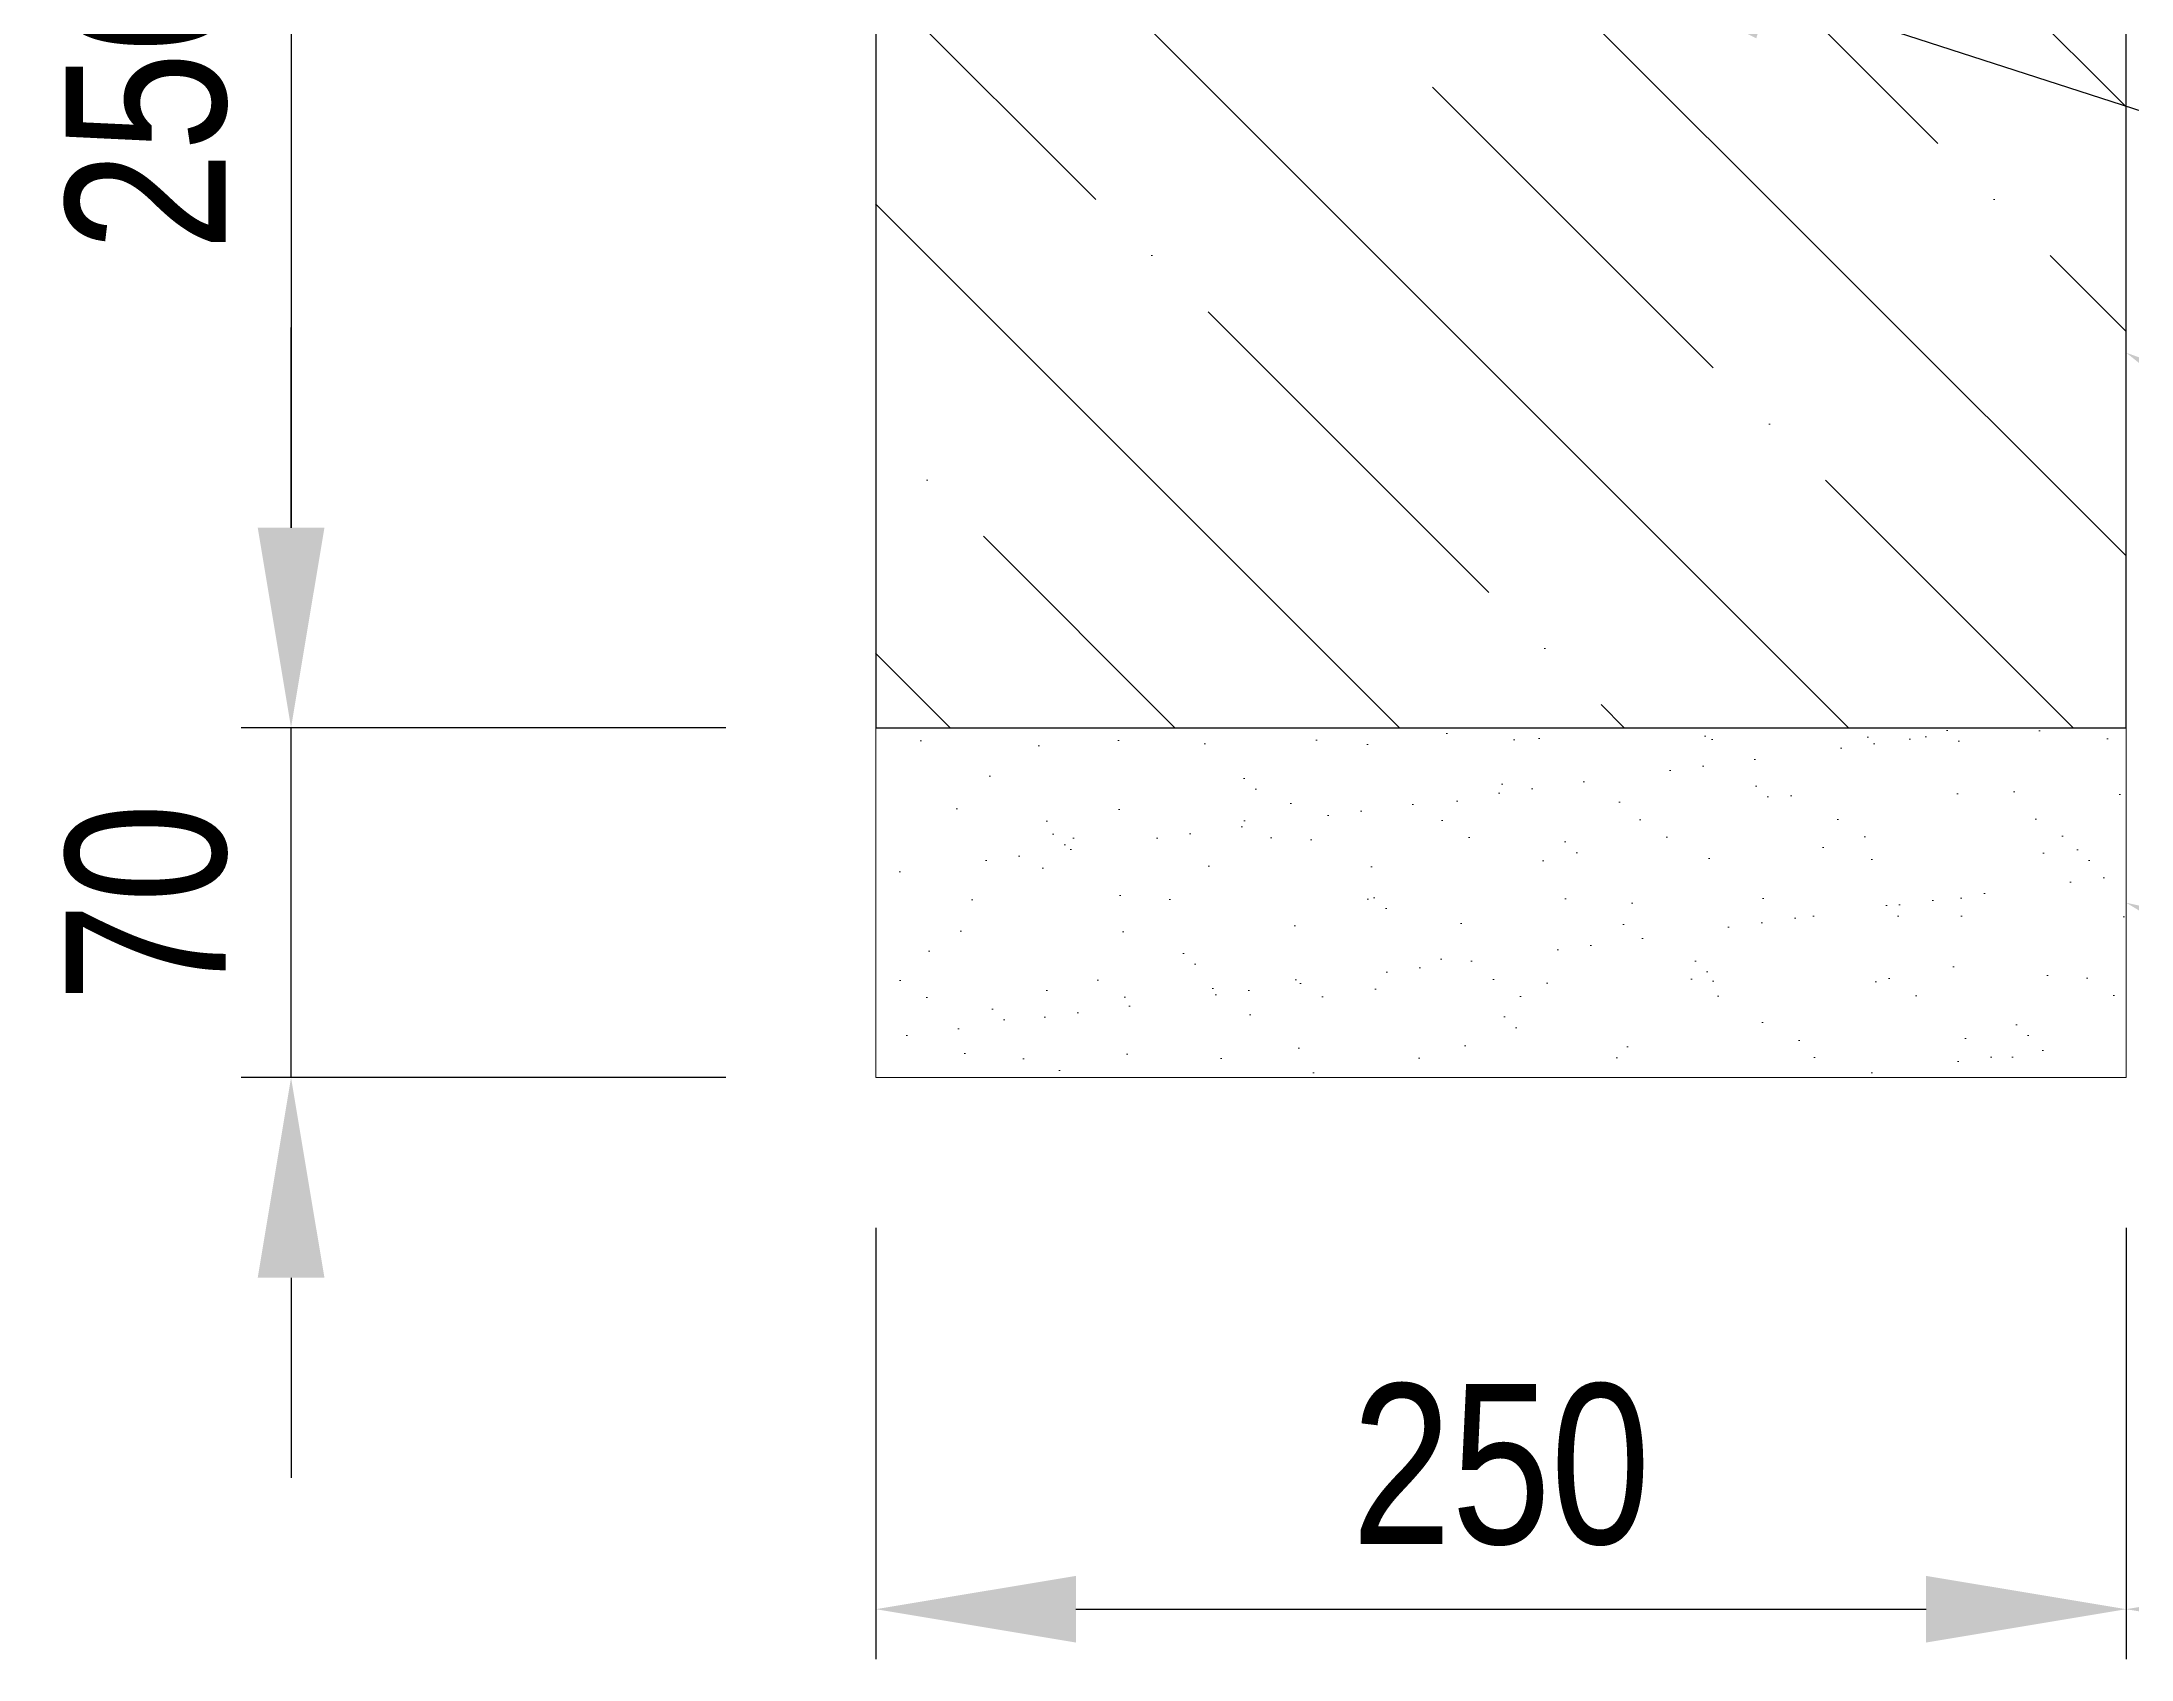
# Model space of a CAD drawing. Header units: millimetres. Extents: x 11004 to 31904, y 3085 to 7285.
# Drawn here: x 13172.6 to 13590.4, y 5086.2 to 5409.7 of the extents above; entities that cross this region are included whole.
import ezdxf
from ezdxf import colors
from ezdxf.entities.mleader import LeaderData, LeaderLine
from ezdxf.math import Vec2, Vec3

# ---------------------------------------------------------------- set-up
doc = ezdxf.new("R2010")
doc.units = ezdxf.units.MM
doc.header["$LTSCALE"] = 0.3
doc.layers.add('SRAFY', color=251, linetype='Continuous', lineweight=13)
doc.styles.add('SEACAD_Arial', font='arial.ttf', dxfattribs={"width": 0.8})
doc.dimstyles.new('ISO-25', dxfattribs={"dimtxt": 1.6, "dimasz": 2, "dimexe": 0.5, "dimexo": 1.5, "dimtad": 1, "dimdec": 0, "dimtxsty": 'SEACAD_Arial', "dimcen": 2, "dimadec": 0, "dimazin": 0, "dimtfac": 1, "dimtdec": 0, "dimtmove": 0, "dimatfit": 3, "dimfxl": 1, "dimarcsym": 0})

# ---------------------------------------------------------------- blocks, each defined once
blk = doc.blocks.new('*D139')
at = {"color": 0, "lineweight": -2, "transparency": 16777216}
for p, q in [((13339.38, 5172.51), (13339.38, 5086.21)), ((13589.38, 5172.51), (13589.38, 5086.21)), ((13379.38, 5096.21), (13549.38, 5096.21))]:
    blk.add_line(p, q, dxfattribs=at)
at = {"color": 0, "transparency": 16777216}
for points in [[(13379.38, 5102.87), (13379.38, 5089.54), (13339.38, 5096.21)], [(13549.38, 5102.87), (13549.38, 5089.54), (13589.38, 5096.21)]]:
    blk.add_solid(points, dxfattribs=at)
at = {"layer": 'Defpoints', "color": 0, "transparency": 16777216}
for p in [(13339.38, 5202.51), (13589.38, 5202.51), (13589.38, 5096.21)]:
    blk.add_point(p, dxfattribs=at)
at = {"color": 0, "transparency": 16777216, "insert": (13464.38, 5125.05), "char_height": 32, "attachment_point": 5, "style": 'SEACAD_Arial'}
blk.add_mtext('250', dxfattribs=at)
blk = doc.blocks.new('*D141')
at = {"color": 0, "lineweight": -2, "transparency": 16777216}
for p, q in [((13589.37, 5172.51), (13589.37, 5086.21)), ((13889.39, 5172.49), (13889.39, 5086.21)), ((13629.37, 5096.21), (13849.39, 5096.21))]:
    blk.add_line(p, q, dxfattribs=at)
at = {"color": 0, "transparency": 16777216}
for points in [[(13629.37, 5102.87), (13629.37, 5089.54), (13589.37, 5096.21)], [(13849.39, 5102.87), (13849.39, 5089.54), (13889.39, 5096.21)]]:
    blk.add_solid(points, dxfattribs=at)
at = {"layer": 'Defpoints', "color": 0, "transparency": 16777216}
for p in [(13589.37, 5202.51), (13889.39, 5202.49), (13889.39, 5096.21)]:
    blk.add_point(p, dxfattribs=at)
at = {"color": 0, "transparency": 16777216, "insert": (13739.38, 5125.06), "char_height": 32, "attachment_point": 5, "style": 'SEACAD_Arial'}
blk.add_mtext('300', dxfattribs=at)
blk = doc.blocks.new('*D174')
at = {"color": 0, "lineweight": -2, "transparency": 16777216}
for p, q in [((13309.38, 5522.84), (13212.47, 5522.84)), ((13222.47, 5482.84), (13222.47, 5312.5)), ((13309.38, 5272.5), (13212.47, 5272.5))]:
    blk.add_line(p, q, dxfattribs=at)
at = {"color": 0, "transparency": 16777216}
for points in [[(13215.8, 5482.84), (13229.14, 5482.84), (13222.47, 5522.84)], [(13215.8, 5312.5), (13229.14, 5312.5), (13222.47, 5272.5)]]:
    blk.add_solid(points, dxfattribs=at)
at = {"layer": 'Defpoints', "color": 0, "transparency": 16777216}
for p in [(13339.38, 5522.84), (13222.47, 5272.5), (13339.38, 5272.5)]:
    blk.add_point(p, dxfattribs=at)
at = {"color": 0, "transparency": 16777216, "insert": (13193.63, 5397.67), "char_height": 32, "attachment_point": 5, "rotation": 90, "style": 'SEACAD_Arial'}
blk.add_mtext('250', dxfattribs=at)
blk = doc.blocks.new('*D175')
at = {"color": 0, "lineweight": -2, "transparency": 16777216}
for p, q in [((13222.47, 5312.5), (13222.47, 5352.5)), ((13309.38, 5272.5), (13212.47, 5272.5)), ((13222.47, 5202.51), (13222.47, 5272.5)), ((13309.38, 5202.51), (13212.47, 5202.51)), ((13222.47, 5162.51), (13222.47, 5122.51))]:
    blk.add_line(p, q, dxfattribs=at)
at = {"color": 0, "transparency": 16777216}
for points in [[(13215.8, 5312.5), (13229.14, 5312.5), (13222.47, 5272.5)], [(13215.8, 5162.51), (13229.14, 5162.51), (13222.47, 5202.51)]]:
    blk.add_solid(points, dxfattribs=at)
at = {"layer": 'Defpoints', "color": 0, "transparency": 16777216}
for p in [(13222.47, 5272.5), (13339.38, 5272.5), (13339.38, 5202.51)]:
    blk.add_point(p, dxfattribs=at)
at = {"color": 0, "transparency": 16777216, "insert": (13193.63, 5237.5), "char_height": 32, "attachment_point": 5, "rotation": 90, "style": 'SEACAD_Arial'}
blk.add_mtext('70', dxfattribs=at)

msp = doc.modelspace()

# ---------------------------------------------------------------- hatches: boundary and pattern name
at = {"layer": 'SRAFY'}
h = msp.add_hatch(dxfattribs=at)
h.set_pattern_fill('ANSI35', color=256, scale=10, angle=90)
h.set_pattern_definition([(135, (833.4, 12.39), (-44.90128, -44.90128), []), (135, (833.4, 57.29), (-44.90128, -44.90128), [79.375, -15.875, 0, -15.875])])
h.paths.add_polyline_path([(13589.35, 5402.84), (13589.35, 5522.49), (13339.35, 5522.49), (13339.35, 5272.5), (13589.34, 5272.5)])
h = msp.add_hatch(dxfattribs=at)
h.set_pattern_fill('AR-SAND', color=256, scale=0.5)
h.set_pattern_definition([(37.5, (833.4, 12.39), (-0.800016, 24.470662), [0, -19.304, 0, -21.59, 0, -20.6375]), (7.5, (833.4, 12.39), (22.476164, 35.841255), [0, -10.414, 0, -17.399, 0, -6.6675]), (327.5, (817.779, 12.39), (39.54962, 0.07186), [0, -6.35, 0, -22.86, 0, -29.845]), (317.5, (817.78, 12.39), (38.17782, 11.14647), [0, -3.175, 0, -14.986, 0, -17.145])])
h.paths.add_polyline_path([(13589.37, 5202.51), (13589.38, 5272.49), (13560.6, 5272.5), (13339.38, 5272.5), (13339.38, 5202.51)])

# ---------------------------------------------------------------- linework, layer by layer
msp.add_lwpolyline([(13339.38, 5272.5), (13589.39, 5272.5), (13589.35, 5522.49), (13339.38, 5522.84)], close=True)
for p, q in [((13339.38, 5272.5), (13339.38, 5202.51)), ((13589.37, 5272.5), (13589.37, 5202.51)), ((13339.38, 5202.51), (13589.37, 5202.51))]:
    msp.add_line(p, q, dxfattribs=at)

# ---------------------------------------------------------------- dimensions: what is measured, and where the dimension line sits
for p1, picture, middle in [((13339.38, 5522.84), '*D174', (13193.63, 5397.67)), ((13339.38, 5202.51), '*D175', (13193.63, 5237.5))]:
    dim = msp.add_linear_dim(base=(13222.47, 5272.5), p1=p1, p2=(13339.38, 5272.5), angle=90, dimstyle='ISO-25')
    dim.commit()
    dim.dimension.update_dxf_attribs({"geometry": picture, "text_midpoint": middle})
for base, p1, p2, picture, middle in [((13589.38, 5096.21), (13339.38, 5202.51), (13589.38, 5202.51), '*D139', (13464.38, 5125.05)), ((13889.39, 5096.21), (13589.37, 5202.51), (13889.39, 5202.49), '*D141', (13739.38, 5125.06))]:
    dim = msp.add_linear_dim(base=base, p1=p1, p2=p2, dimstyle='ISO-25', override={"dimscale": 0, "dimtix": 0, "dimtofl": 1, "dimtmove": 0, "dimatfit": 3})
    dim.commit()
    dim.dimension.update_dxf_attribs({"geometry": picture, "text_midpoint": middle})

# ---------------------------------------------------------------- leaders
ml = msp.add_multileader_mtext('Standard')
ml.set_content('2', color=256, style='SEACAD_Arial')
ml.set_leader_properties()
ml.build(insert=Vec2(0, 0))
ml.multileader.update_dxf_attribs({"text_right_attachment_type": 6, "dogleg_length": 2, "arrow_head_size": 60, "scale": 20})
ctx = ml.context
ctx.base_point, ctx.scale, ctx.char_height, ctx.arrow_head_size, ctx.landing_gap_size, ctx.plane_origin = Vec3(13803.81, 5340.42), 20, 50, 60, 20, Vec3(13461.35, 5438.2)
ctx.right_attachment = 6
notes = []
notes.append((ctx, [(0, (1, 1, 0), (13763.81, 5340.42), (1, 0), 40, [(0, [(13461.35, 5438.2)], 0, [])])]))
ctx.mtext.insert, ctx.mtext.flow_direction = Vec3(13823.81, 5365.42), 5
ml = msp.add_multileader_mtext('Standard')
ml.set_content('3', color=256, style='SEACAD_Arial')
ml.set_leader_properties()
ml.build(insert=Vec2(0, 0))
ml.multileader.update_dxf_attribs({"text_right_attachment_type": 6, "dogleg_length": 2, "arrow_head_size": 60, "scale": 20})
ctx = ml.context
ctx.base_point, ctx.scale, ctx.char_height, ctx.arrow_head_size, ctx.landing_gap_size, ctx.plane_origin = Vec3(13801.81, 5250.82), 20, 50, 60, 20, Vec3(13458.32, 5225.36)
ctx.right_attachment = 6
notes.append((ctx, [(0, (1, 1, 0), (13761.81, 5250.82), (1, 0), 40, [(0, [(13589.38, 5347.49)], 0, [])])]))
ctx.mtext.insert, ctx.mtext.flow_direction = Vec3(13821.81, 5276.26), 5
ml = msp.add_multileader_mtext('Standard')
ml.set_content('4', color=256, style='SEACAD_Arial')
ml.set_leader_properties()
ml.build(insert=Vec2(0, 0))
ml.multileader.update_dxf_attribs({"text_right_attachment_type": 6, "dogleg_length": 2, "arrow_head_size": 60, "scale": 20})
ctx = ml.context
ctx.base_point, ctx.scale, ctx.char_height, ctx.arrow_head_size, ctx.landing_gap_size, ctx.plane_origin = Vec3(13801.81, 5168.23), 20, 50, 60, 20, Vec3(13379.23, 5278.61)
ctx.right_attachment = 6
notes.append((ctx, [(0, (1, 1, 0), (13761.81, 5168.23), (1, 0), 40, [(0, [(13589.37, 5237.5)], 0, [])])]))
ctx.mtext.insert, ctx.mtext.flow_direction = Vec3(13821.81, 5193.23), 5
for ctx, leaders in notes:
    for number, flags, end, landing, length, lines in leaders:
        leader = LeaderData()
        leader.index, (leader.has_last_leader_line, leader.has_dogleg_vector, leader.attachment_direction) = number, flags
        leader.last_leader_point, leader.dogleg_vector, leader.dogleg_length = Vec3(end), Vec3(landing), length
        for number, points, colour, breaks in lines:
            line = LeaderLine()
            line.index, line.vertices, line.color, line.breaks = number, Vec3.list(points), colors.encode_raw_color(colour), breaks
            leader.lines.append(line)
        ctx.leaders.append(leader)

doc.saveas('drawing.dxf')
